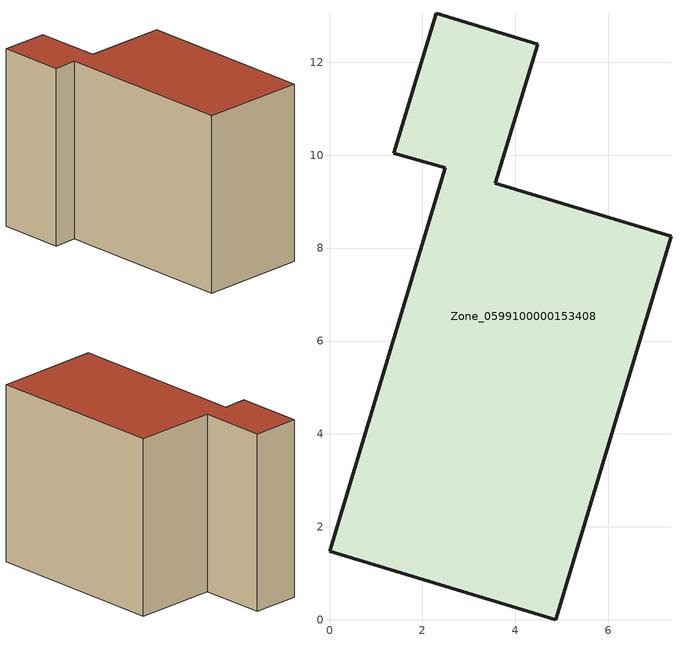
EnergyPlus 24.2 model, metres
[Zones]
Zone_0599100000153408
 floor ground (C_G): 0,1.48 2.49,9.73 1.38,10.04 2.3,13.05 4.48,12.39 3.57,9.4 7.35,8.25 4.87,0 z0
 wall outside (C_F): 4.48,12.39 2.3,13.05 1.38,10.04 2.49,9.73 0,1.48 4.87,0 7.35,8.25 3.57,9.4 4.48,12.39 z0:8.49
 roof outside (C_R): 0,1.48 4.87,0 7.35,8.25 3.57,9.4 4.48,12.39 2.3,13.05 1.38,10.04 2.49,9.73 z8.49
[BUILDING]
Pand.0599100000153408: North Axis=0; Terrain=City; Loads Convergence Tolerance Value=0.04; Temperature Convergence Tolerance Value=0.4; Solar Distribution=FullExterior; Maximum Number of Warmup Days=25; Minimum Number of Warmup Days=1
[Site:Location]
Rotterdam.The.Hague.AP_ZH_NLD Design_Conditions: Latitude=51.96; Longitude=4.45; Time Zone=1; Elevation=-4.5
[SITE:GROUNDTEMPERATURE:BUILDINGSURFACE]
18, 18, 18, 18, 18, 18, 18, 18, 18, 18, 18, 18
[MATERIAL] Thermal Absorptance=0.9; Solar Absorptance=0.7; Visible Absorptance=0.7
Name | Roughness | Thickness | Conductivity | Density | Specific Heat
G.TI.1975-1991 | MediumSmooth | 0.15 | 0.288461 | 540 | 1210
F.TI.1975-1991 | Rough | 0.3 | 0.230769 | 1920 | 840
R.TI.1975-1991 | MediumRough | 0.2 | 0.153846 | 1500 | 1000
[CONSTRUCTION]
C_G: G.TI.1975-1991
C_F: F.TI.1975-1991
C_R: R.TI.1975-1991
[ZONE]
Zone_0599100000153408: Type=1; Multiplier=1; Ceiling Height=Autocalculate; Volume=Autocalculate; Floor Area=autocalculate; Part of Total Floor Area=Yes
[ZONEINFILTRATION:DESIGNFLOWRATE]
Infil_Zone_0599100000153408: Zone or ZoneList or Space or SpaceList=Zone_0599100000153408; Schedule=AlwaysOn; Design Flow Rate Calculation Method=Flow/Area; Flow Rate per Floor Area=0.003; Constant Term Coefficient=1; Temperature Term Coefficient=0; Velocity Term Coefficient=0; Velocity Squared Term Coefficient=0
[HVACTEMPLATE:ZONE:IDEALLOADSAIRSYSTEM]
Zone_0599100000153408: Maximum Heating Supply Air Temperature=50; Minimum Cooling Supply Air Temperature=13; Maximum Heating Supply Air Humidity Ratio=0.0156; Minimum Cooling Supply Air Humidity Ratio=0.0077; Heating Limit=NoLimit; Cooling Limit=NoLimit; Dehumidification Control Type=ConstantSensibleHeatRatio; Cooling Sensible Heat Ratio=0.7; Dehumidification Setpoint=60; Humidification Control Type=None; Humidification Setpoint=30; Outdoor Air Method=None; Outdoor Air Flow Rate per Person=0.00944; Outdoor Air Flow Rate per Zone Floor Area=0; Outdoor Air Flow Rate per Zone=0; Demand Controlled Ventilation Type=None; Outdoor Air Economizer Type=NoEconomizer; Heat Recovery Type=None; Sensible Heat Recovery Effectiveness=0.7; Latent Heat Recovery Effectiveness=0.65
[ZONECONTROL:THERMOSTAT]
ThermostatControl_Zone_0599100000153408: Zone or ZoneList=Zone_0599100000153408; Control Type Schedule=DualSetpointControlType; Control 1=Thermostat_Zone_0599100000153408; Temperature Difference Between Cutout And Setpoint=0
[THERMOSTATSETPOINT:DUALSETPOINT]
Thermostat_Zone_0599100000153408: Heating Setpoint Temperature Schedule=HeatingSetpoint_Zone_0599100000153408; Cooling Setpoint Temperature Schedule=CoolingSetpoint_Zone_0599100000153408
[SCHEDULE:COMPACT]
HeatingSetpoint_Zone_0599100000153408: Through: 12/31, For: AllDays, Until: 24:00, 21
CoolingSetpoint_Zone_0599100000153408: Through: 12/31, For: AllDays, Until: 24:00, 24
DualSetpointControlType: Through: 12/31, For: AllDays, Until: 24:00, 4
AlwaysOn: Through: 12/31, For: AllDays, Until: 24:00, 1
